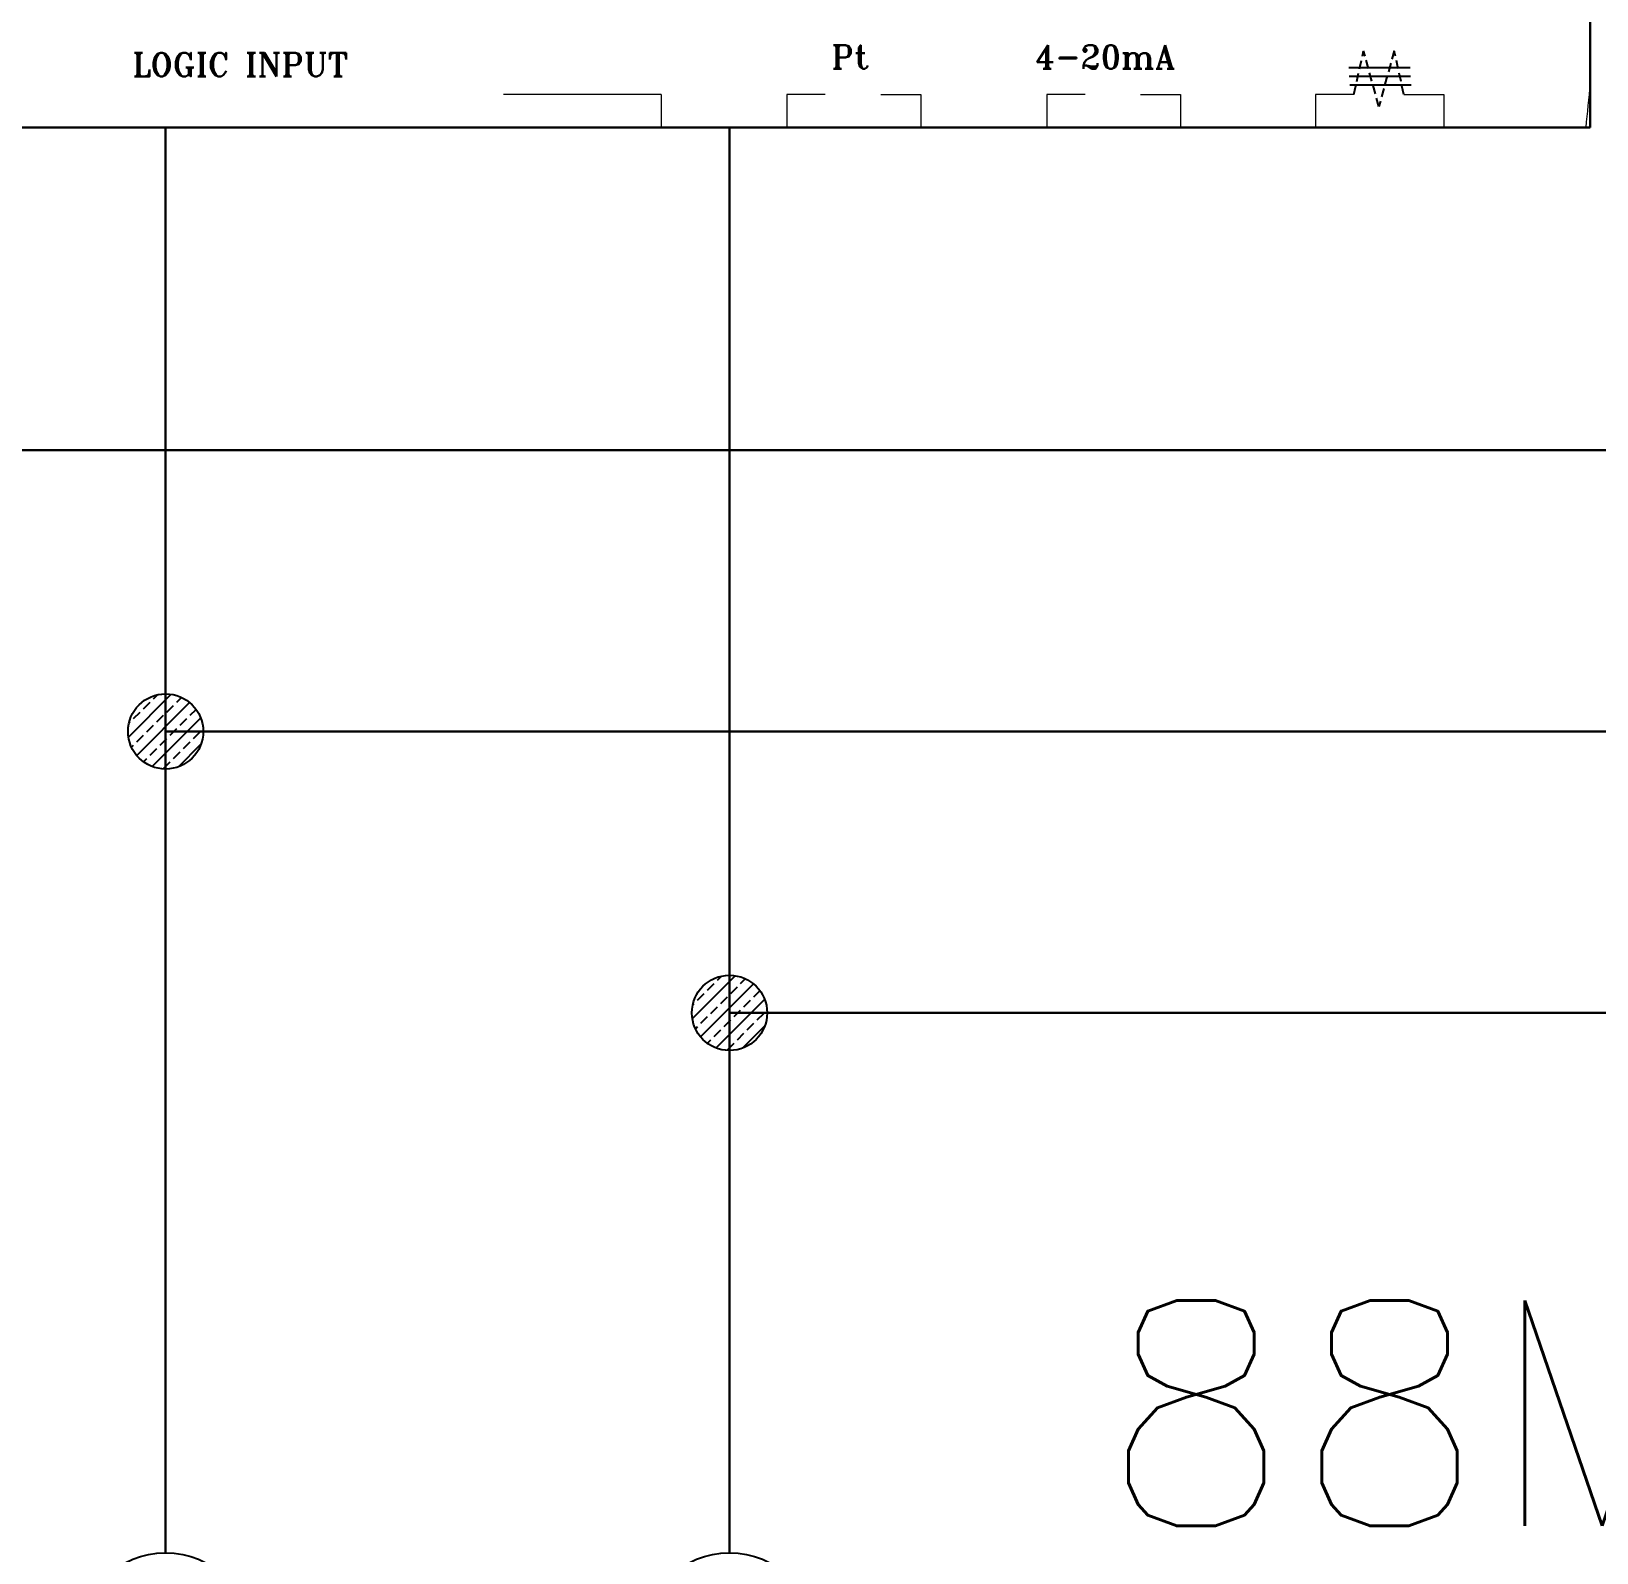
# Model space of a CAD drawing. Header units: millimetres. Extents: x 107 to 2900, y 85 to 3996.
# Drawn here: x 1023.84 to 1068.8, y 2855.46 to 2899.15 of the extents above; entities that cross this region are included whole.
import ezdxf
from ezdxf.lldxf.tags import DXFTag

# ---------------------------------------------------------------- set-up
doc = ezdxf.new("R2010")
doc.units = ezdxf.units.MM
doc.linetypes.add('DASHED2', pattern=[0.375, 0.25, -0.125])
doc.layers.add('1', color=1, linetype='CENTER')
doc.layers.add('70', color=7, linetype='Continuous')
doc.styles.add('SIMPLEX', font='SIMPLEX')
doc.styles.add('STYLE2', font='romant.shx')
tags = doc.linetypes.add('CENTER', pattern=[2, 1.25, -0.25, 0.25, -0.25]).pattern_tags.tags
tags[10:11] = [DXFTag(74, 4), DXFTag(75, 0), DXFTag(340, '0'), DXFTag(46, 1.0), DXFTag(50, 0.0), DXFTag(44, 0.0), DXFTag(45, 0.0)]
tags[8:9] = [DXFTag(74, 4), DXFTag(75, 0), DXFTag(340, '0'), DXFTag(46, 1.0), DXFTag(50, 0.0), DXFTag(44, 0.0), DXFTag(45, 0.0)]
tags[6:7] = [DXFTag(74, 4), DXFTag(75, 0), DXFTag(340, '0'), DXFTag(46, 1.0), DXFTag(50, 0.0), DXFTag(44, 0.0), DXFTag(45, 0.0)]
tags[4:5] = [DXFTag(74, 4), DXFTag(75, 0), DXFTag(340, '0'), DXFTag(46, 1.0), DXFTag(50, 0.0), DXFTag(44, 0.0), DXFTag(45, 0.0)]

msp = doc.modelspace()

# ---------------------------------------------------------------- hatches: boundary and pattern name
at = {"layer": '70'}
h = msp.add_hatch(dxfattribs=at)
h.set_pattern_fill('ANSI33', color=256, scale=2.15937, style=0)
h.set_pattern_definition([(45, (2767.7367, 2290.69114), (-0.38172635, 0.38172635), []), (45, (2768.11843, 2290.69114), (-0.38172635, 0.38172635), [0.26992129, -0.13496065])])
h.paths.add_polyline_path([(1027.699, 2880.12, 0.414214), (1026.619, 2879.041, 0.414214), (1027.699, 2877.961)])
h.paths.add_polyline_path([(1027.699, 2880.12), (1027.699, 2879.041), (1028.779, 2879.041, 0.414214)])
h.paths.add_polyline_path([(1028.779, 2879.041), (1027.699, 2879.041), (1027.699, 2877.961, 0.414214)])
h = msp.add_hatch(dxfattribs=at)
h.set_pattern_fill('ANSI33', color=256, scale=2.15937, style=0)
h.set_pattern_definition([(45, (2783.932, 2282.6099), (-0.38172635, 0.38172635), []), (45, (2784.3137, 2282.6099), (-0.38172635, 0.38172635), [0.26992129, -0.13496065])])
h.paths.add_polyline_path([(1043.894, 2872.039, 0.414214), (1042.815, 2870.96, 0.414214), (1043.894, 2869.88)])
h.paths.add_polyline_path([(1043.894, 2872.039), (1043.894, 2870.96), (1044.974, 2870.96, 0.414214)])
h.paths.add_polyline_path([(1044.974, 2870.96), (1043.894, 2870.96), (1043.894, 2869.88, 0.414214)])

# ---------------------------------------------------------------- linework, layer by layer
at = {"color": 7, "lineweight": 30}
for p, q in [((1068.618, 2896.39), (1068.618, 2919.67)), ((989.306, 2896.39), (1068.618, 2896.39))]:
    msp.add_line(p, q, dxfattribs=at)
at = {"color": 7, "linetype": 'DASHED2'}
for p, q in [((1061.828, 2897.337), (1062.105, 2898.591)), ((1062.545, 2896.991), (1062.105, 2898.591)), ((1062.985, 2898.591), (1062.545, 2896.991)), ((1063.262, 2897.337), (1062.985, 2898.591))]:
    msp.add_line(p, q, dxfattribs=at)
at = {"color": 7}
for p, q in [((1062.562, 2898.099), (1061.682, 2898.099)), ((1062.57, 2897.847), (1061.689, 2897.847)), ((1063.443, 2898.099), (1062.562, 2898.099)), ((1063.45, 2897.847), (1062.57, 2897.847)), ((1062.595, 2897.597), (1061.714, 2897.597)), ((1063.475, 2897.597), (1062.595, 2897.597))]:
    msp.add_line(p, q, dxfattribs=at)
at = {"color": 0, "lineweight": 30}
for p, q in [((1027.699, 2855.457), (1027.699, 2896.39)), ((1027.699, 2896.39), (1027.699, 2887.122)), ((1043.894, 2896.39), (1043.894, 2887.122)), ((1043.894, 2896.39), (1043.894, 2855.457))]:
    msp.add_line(p, q, dxfattribs=at)
at = {"color": 7, "lineweight": 15}
for points in [[(1068.623, 2898.517), (1068.623, 2898.514), (1068.621, 2898.513), (1068.618, 2898.513), (1068.616, 2898.513), (1068.613, 2898.514), (1068.613, 2898.517), (1068.613, 2898.519), (1068.616, 2898.522), (1068.618, 2898.522), (1068.621, 2898.522), (1068.623, 2898.519), (1068.623, 2898.517)], [(1068.499, 2896.39), (1068.499, 2896.388), (1068.497, 2896.386), (1068.495, 2896.386), (1068.492, 2896.386), (1068.49, 2896.388), (1068.49, 2896.39), (1068.49, 2896.393), (1068.492, 2896.395), (1068.495, 2896.395), (1068.497, 2896.395), (1068.499, 2896.393), (1068.499, 2896.39)]]:
    msp.add_open_spline(points, degree=3, knots=[0, 0, 0, 0, 1, 1, 1, 2, 2, 2, 3, 3, 3, 4, 4, 4, 4], dxfattribs=at)
msp.add_open_spline([(1068.495, 2896.39), (1068.541, 2896.807), (1068.582, 2897.225), (1068.618, 2897.644)], degree=3, dxfattribs=at)
at = {"layer": '1', "color": 0}
for centre in [(1027.699, 2853.028), (1043.894, 2853.028)]:
    msp.add_circle(centre, 2.429, dxfattribs=at)
at = {"layer": '70', "lineweight": 15}
for p, q in [((1041.929, 2897.337), (1037.399, 2897.337)), ((1041.929, 2897.337), (1041.929, 2896.39)), ((1046.645, 2897.337), (1045.544, 2897.337)), ((1045.544, 2897.337), (1045.544, 2896.39)), ((1048.239, 2897.337), (1049.388, 2897.337)), ((1049.388, 2897.337), (1049.388, 2896.39)), ((1054.106, 2897.337), (1053.005, 2897.337)), ((1053.005, 2897.337), (1053.005, 2896.39)), ((1055.7, 2897.337), (1056.849, 2897.337)), ((1056.849, 2897.337), (1056.849, 2896.39)), ((1061.828, 2897.337), (1060.727, 2897.337)), ((1060.727, 2897.337), (1060.727, 2896.39)), ((1063.262, 2897.337), (1064.411, 2897.337)), ((1064.411, 2897.337), (1064.411, 2896.39))]:
    msp.add_line(p, q, dxfattribs=at)
at = {"layer": '70', "color": 0, "lineweight": 30}
for p, q in [((1011.504, 2887.122), (1096.994, 2887.122)), ((1027.699, 2879.041), (1113.189, 2879.041)), ((1129.385, 2870.96), (1043.894, 2870.96))]:
    msp.add_line(p, q, dxfattribs=at)
at = {"layer": '70'}
for centre in [(1027.699, 2879.041), (1043.894, 2870.96)]:
    msp.add_circle(centre, 1.08, dxfattribs=at)

# ---------------------------------------------------------------- texts
at = {"color": 0, "style": 'STYLE2'}
for s, height, p in [('Pt', 0.6754, (1046.825, 2898.074)), ('4-20mA', 0.6754, (1052.673, 2898.074)), ('LOGIC INPUT', 0.67538, (1026.744, 2897.855))]:
    msp.add_text(s, height=height, dxfattribs=at).set_placement(p)
at = {"color": 0, "linetype": 'Continuous', "style": 'SIMPLEX'}
msp.add_text(' 88M', height=6.4781, dxfattribs=at).set_placement((1050.075, 2856.225))

doc.saveas('drawing.dxf')
